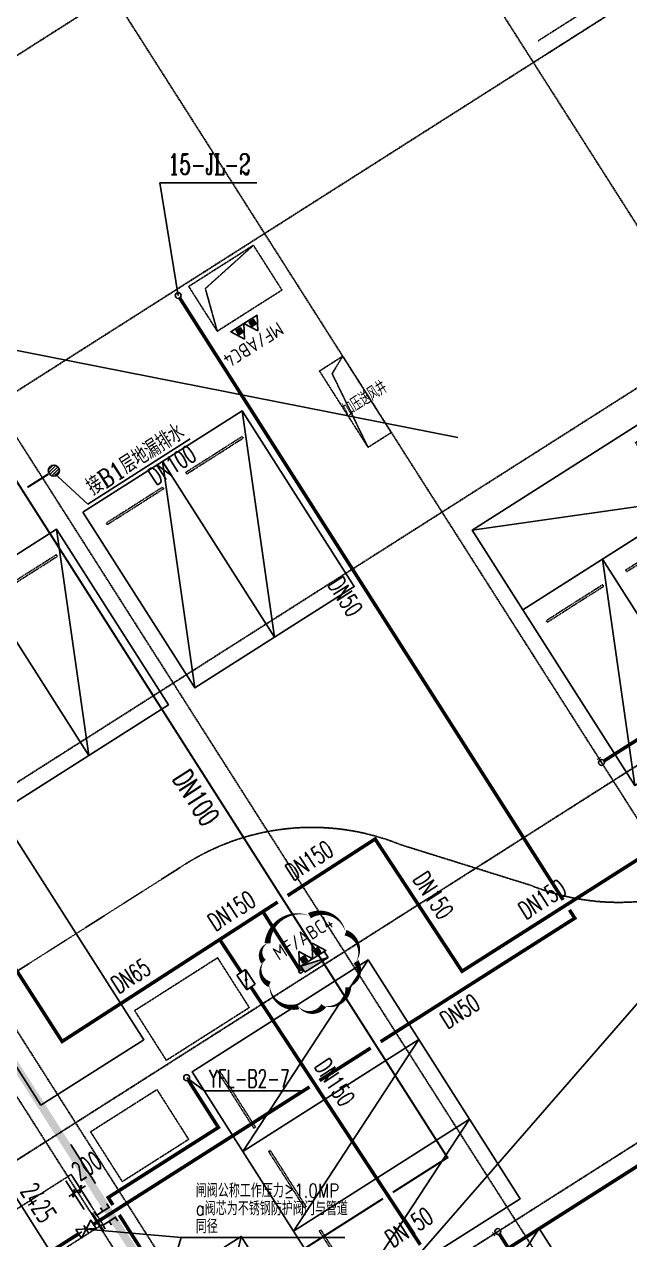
# Model space of a CAD drawing. Extents: x -1466470 to 922624, y -511729 to 590125.
# Drawn here: x -192372 to -176984, y 24484 to 55398 of the extents above; entities that cross this region are included whole.
import ezdxf

# ---------------------------------------------------------------- set-up
doc = ezdxf.new("R2010")
doc.units = 0
doc.header["$LTSCALE"] = 10
doc.header["$MEASUREMENT"] = 0
for name, pattern in [('104-1516 B2核心筒$0$DASH', [0.35, 0.25, -0.1]), ('104-1516 B2核心筒|CENTER', [2, 1.25, -0.25, 0.25, -0.25]), ('X-104 B2平面$0$DOTE', [2.42, 2, -0.2, 0.02, -0.2]), ('X-104 B2平面$1$DASH', [0.35, 0.25, -0.1])]:
    doc.linetypes.add(name, pattern=pattern)
for name, color, linetype in [('104-1516 B2核心筒$0$02-TEXT_房间', 7, 'Continuous'), ('104-1516 B2核心筒$0$A-E_电梯', 171, 'Continuous'), ('104-1516 B2核心筒$0$A-I_车位', 9, 'Continuous'), ('104-1516 B2核心筒$0$A-I_车位-流线', 127, '104-1516 B2核心筒|CENTER'), ('104-1516 B2核心筒$0$A-TECH_结构', 21, 'Continuous'), ('DIM_中水', 3, 'Continuous'), ('DIM_压力废', 3, 'Continuous'), ('EQUIP_地漏', 7, 'Continuous'), ('EQUIP_消火栓', 7, 'Continuous'), ('EQUIP_消防', 7, 'Continuous'), ('EQUIP_给水', 7, 'Continuous'), ('PIPE-中水', 122, 'TG_Z'), ('PIPE-压力废', 31, 'TG_YF'), ('PIPE-废水', 31, 'TG_F'), ('PIPE-消防', 1, 'Continuous'), ('PIPE-给水', 3, 'TG_J'), ('PIPE-通气', 3, 'TG_T'), ('TEXT_消防', 7, 'Continuous'), ('TEXT_给水', 7, 'Continuous'), ('TEXT_通气', 7, 'Continuous'), ('TWT_DIM', 3, 'Continuous'), ('TWT_LEAD', 3, 'Continuous'), ('VALVE_消防', 7, 'Continuous'), ('VALVE_给水', 7, 'Continuous'), ('VPIPE-中水中', 124, 'Continuous'), ('VPIPE-压力废', 31, 'Continuous'), ('VPIPE-消防', 1, 'Continuous'), ('VPIPE-给水', 3, 'Continuous'), ('X-104 B2平面$0$A-SUR_看线', 231, 'Continuous'), ('X-104 B2平面$0$A_AXIS-轴线', 9, 'X-104 B2平面$0$DOTE'), ('X-104 B2平面$0$VPIPE-消防', 1, 'Continuous'), ('X-104 B2平面$1$集水坑&', 7, 'Continuous')]:
    doc.layers.add(name, color=color, linetype=linetype)
for name, color, linetype, plot in [('DIM_MODI', 6, 'Continuous', False), ('X-104 B2平面$0$04-不打印_辅助线', 165, 'Continuous', False), ('X-104 B2平面$0$04-不打印_防火分区', 30, 'Continuous', False), ('X-104 B2平面$0$04-不打印_面积', 5, 'Continuous', False)]:
    doc.layers.add(name, color=color, linetype=linetype, plot=plot)
doc.layers.get('X-104 B2平面$0$A-SUR_看线').off()
doc.styles.add('104-1516 B2核心筒$0$_TCH_SPACE', font='ros.shx', dxfattribs={"width": 0.75, "height": 5, "bigfont": 'jd.shx'})
doc.styles.add('_TCH_DIM_T3', font='ROS1', dxfattribs={"width": 0.8, "bigfont": 'JD'})
doc.styles.add('_TWT_PIPEDN', font='SIMPLEX', dxfattribs={"width": 0.8, "height": 3.5, "bigfont": 'HZTXT'})
doc.styles.add('_TWT_SERIAL', font='COMPLEX', dxfattribs={"width": 0.8, "height": 3.5, "bigfont": 'HZTXT'})
doc.styles.get("Standard").update_dxf_attribs({"font": 'gbenor.shx', "bigfont": 'gbcbig.shx'})
doc.styles.add('TG_LINETYPE', font='romans2.shx', dxfattribs={"width": 0.8, "height": 3, "bigfont": 'hzdf2.shx'})
doc.linetypes.add('TG_F', pattern='A,2,-0.3,["F",TG_LINETYPE,S=0.1,R=0,X=-0.23,Y=-0.15],0', length=2.3)
doc.linetypes.add('TG_J', pattern='A,2,-0.3,["J",TG_LINETYPE,S=0.1,R=0,X=-0.23,Y=-0.15],0', length=2.3)
doc.linetypes.add('TG_T', pattern='A,2,-0.3,["T",TG_LINETYPE,S=0.1,R=0,X=-0.23,Y=-0.15],0', length=2.3)
doc.linetypes.add('TG_XH', pattern='A,5,-0.6,["XH",TG_LINETYPE,S=0.1,R=0,X=-0.52,Y=-0.15],0', length=5.6)
doc.linetypes.add('TG_YF', pattern='A,2,-0.6,["YF",TG_LINETYPE,S=0.1,R=0,X=-0.52,Y=-0.15],0', length=2.6)
doc.linetypes.add('TG_Z', pattern='A,2,-0.3,["Z",TG_LINETYPE,S=0.1,R=0,X=-0.23,Y=-0.15],0', length=2.3)
doc.dimstyles.new('_TWT_ARCH&&150', dxfattribs={"dimtxt": 525, "dimasz": 150, "dimexe": 375, "dimexo": 450, "dimgap": 150, "dimtad": 1, "dimdec": 0, "dimzin": 0, "dimdsep": 46, "dimtxsty": '_TCH_DIM_T3', "dimblk": 'ARCHTICK', "dimcen": 0.09, "dimclrt": 7, "dimazin": 2, "dimtfac": 1, "dimtdec": 0, "dimtix": 1, "dimtmove": 2, "dimatfit": 3, "dimfxl": 1, "dimtolj": 1, "dimtzin": 0, "dimarcsym": 0})

# ---------------------------------------------------------------- blocks, each defined once
blk = doc.blocks.new('A-电梯2623')
for p, q in [((-575, 1900), (-575, 2100)), ((-575, 2100), (625, 2100)), ((625, 1900), (-575, 1900)), ((625, 2100), (625, 1900)), ((-975, 200), (-975, 1700)), ((-975, 1700), (1025, 1700)), ((1025, 1700), (-975, 200)), ((1025, 200), (-975, 1700)), ((1025, 1700), (1025, 200)), ((1025, 200), (-975, 200))]:
    blk.add_line(p, q)
for points in [[(-1275, 0), (1325, 0), (1325, 2300), (-1275, 2300)], [(-625, 38), (-625, 59), (-18, 59), (-18, 38)], [(68, 38), (68, 59), (675, 59), (675, 38)]]:
    blk.add_lwpolyline(points, close=True)
blk = doc.blocks.new('104-1516 B2核心筒$0$ysrtr')
at = {"layer": '104-1516 B2核心筒$0$A-TECH_结构'}
for p, q in [((0, -3200), (-2300, -3200)), ((0, -3400), (-2300, -3400))]:
    blk.add_line(p, q, dxfattribs=at)
for points in [[(-8100, -6000), (-6800, -6000), (-6800, -5400), (-8100, -5400)], [(-6700, -6000), (-5400, -6000), (-5400, -5400), (-6700, -5400)]]:
    blk.add_lwpolyline(points, close=True, dxfattribs=at)
at = {"layer": '104-1516 B2核心筒$0$A-E_电梯', "rotation": 270}
for p in [(-2300, -1875), (-2300, -4675)]:
    blk.add_blockref('A-电梯2623', p, dxfattribs=at)
blk = doc.blocks.new('104-1516 B2核心筒$0$jgfd')
blk.add_lwpolyline([(5300, -1200), (0, -1200), (0, 1200), (5300, 1200), (5300, -1200), (0, 1200)])
at = {"linetype": '104-1516 B2核心筒$0$DASH', "ltscale": 0.001}
blk.add_lwpolyline([(550, -850), (550, 850), (600, 850), (600, -850)], close=True, dxfattribs=at)
blk = doc.blocks.new('104-1516 B2核心筒$0$fdsgfh')
at = {"layer": '104-1516 B2核心筒$0$A-TECH_结构', "linetype": '104-1516 B2核心筒$0$DASH'}
for p, q in [((25100, 17300), (27400, 17300)), ((25100, 16900), (27400, 16900))]:
    blk.add_line(p, q, dxfattribs=at)
blk = doc.blocks.new('104-1516 B2核心筒')
at = {"layer": '104-1516 B2核心筒$0$A-I_车位-流线', "linetype": '104-1516 B2核心筒|CENTER', "extrusion": (0, 0, -1)}
blk.add_line((23007, 28350), (16949, 28350), dxfattribs=at)
at = {"layer": '104-1516 B2核心筒$0$A-I_车位-流线', "linetype": '104-1516 B2核心筒|CENTER'}
blk.add_lwpolyline([(30090, 23200), (27874, 25824)], dxfattribs=at)
at = {"layer": '104-1516 B2核心筒$0$A-I_车位-流线', "linetype": '104-1516 B2核心筒|CENTER', "extrusion": (0, 0, -1)}
blk.add_arc((-22982, 22350), 6000, 90, 144.6159, dxfattribs=at)
at = {"layer": '104-1516 B2核心筒$0$A-I_车位-流线', "linetype": '104-1516 B2核心筒|CENTER'}
blk.add_arc((34982, 26675), 6000, 215.3841, 270, dxfattribs=at)
at = {"layer": '104-1516 B2核心筒$0$A-TECH_结构'}
blk.add_line((16700, 23900), (16700, 22726), dxfattribs=at)
at = {"layer": '104-1516 B2核心筒$0$A-TECH_结构', "linetype": '104-1516 B2核心筒$0$DASH'}
blk.add_lwpolyline([(30951, 40700), (32901, 40700), (32901, 39350), (30951, 39350)], close=True, dxfattribs=at)
for points in [[(30951, 39350), (31279, 40428), (32901, 40700)], [(32599, 34800), (32835, 36870), (33299, 37100)], [(33300, 37100), (32600, 37100), (32600, 34800), (33300, 34800), (33300, 37100)]]:
    blk.add_lwpolyline(points, dxfattribs=at)
at = {"layer": '104-1516 B2核心筒$0$A-I_车位'}
for p, rotation in [((21200, 37300), 269.9999976130331), ((23600, 37300), 269.9999976130331), ((26800, 37300), 269.9999976130331), ((29200, 37300), 269.9999976130331), ((39000, 30400), 179.9999466323406), ((34900, 29200), 269.9999976130331), ((37300, 29200), 269.9999976130331)]:
    blk.add_blockref('104-1516 B2核心筒$0$jgfd', p, dxfattribs=dict(at, rotation=rotation))
at = {"layer": '104-1516 B2核心筒$0$A-I_车位', "xscale": -1, "rotation": 179.9999976130331}
for p in [(20299, 22600), (20299, 20200), (20299, 17800), (20299, 14500)]:
    blk.add_blockref('104-1516 B2核心筒$0$jgfd', p, dxfattribs=at)
at = {"layer": '104-1516 B2核心筒$0$A-TECH_结构'}
for name, p in [('104-1516 B2核心筒$0$fdsgfh', (16700, 23900)), ('104-1516 B2核心筒$0$ysrtr', (49500, 40800))]:
    blk.add_blockref(name, p, dxfattribs=at)
at = {"layer": '104-1516 B2核心筒$0$02-TEXT_房间', "style": '104-1516 B2核心筒$0$_TCH_SPACE', "width": 0.75}
blk.add_text('加压送风井', height=347.3, rotation=360, dxfattribs=at).set_placement((32581, 35727))
blk = doc.blocks.new('104 轴线')
for p, q in [((-158456, -48930), (-73109, 5398)), ((-153945, -56016), (-61764, 2663)), ((-149616, -62863), (-57436, -4184)), ((-149595, -62849), (-57415, -4171)), ((-162322, -42856), (-107174, -7751)), ((-128875, -9791), (-92549, -66856)), ((-145267, -69696), (-53086, -11017)), ((-145246, -69682), (-53065, -11004)), ((-135708, -14141), (-99382, -71206)), ((-142541, -18490), (-106215, -75556)), ((-149374, -22840), (-113048, -79905)), ((-150133, -23323), (-113808, -80389))]:
    blk.add_line(p, q)
blk = doc.blocks.new('X-104 B2平面$0$A$C46881555')
at = {"layer": 'X-104 B2平面$0$VPIPE-消防', "linetype": 'Continuous'}
blk.add_circle((18153, 37399), 50, dxfattribs=at)
blk = doc.blocks.new('X-104 B2平面')
at = {"layer": 'X-104 B2平面$0$04-不打印_辅助线'}
blk.add_lwpolyline([(-1918, 33926), (-5355, 39325), (-2740, 40990), (697, 35591)], close=True, dxfattribs=at)
at = {"layer": 'X-104 B2平面$0$04-不打印_防火分区', "linetype": 'X-104 B2平面$1$DASH', "const_width": 200}
blk.add_lwpolyline([(-12701, 50865), (11802, 12373), (11211, 11997), (20932, -3274)], dxfattribs=at)
at = {"layer": 'X-104 B2平面$0$04-不打印_面积', "color": 250}
blk.add_line((8676, 50910), (-75406, 67495), dxfattribs=at)
blk.add_lwpolyline([(31154, 57113), (-56424, -43588), (-73751, -43588)], dxfattribs=at)
at = {"layer": 'X-104 B2平面$1$集水坑&', "linetype": 'Continuous'}
blk.add_line((2864, 29206), (3171, 30587), dxfattribs=at)
at = {"layer": 'X-104 B2平面$1$集水坑&', "linetype": 'X-104 B2平面$1$DASH'}
for points in [[(463, 36331), (1268, 35066), (3377, 36408), (2572, 37674)], [(-657, 33248), (149, 31982), (1836, 33056), (1031, 34322)], [(-3260, 30820), (-2455, 29555), (-346, 30897), (-1151, 32163)]]:
    blk.add_lwpolyline(points, close=True, dxfattribs=at)
at = {"layer": 'X-104 B2平面$1$集水坑&', "linetype": 'Continuous'}
blk.add_lwpolyline([(1062, 29245), (3171, 30587), (5319, 27213), (3210, 25870)], dxfattribs=at)
at = {"rotation": 32.47920826362237}
blk.add_blockref('104-1516 B2核心筒', (-2417, 3796), dxfattribs=at)
at = {"layer": 'X-104 B2平面$0$A-SUR_看线'}
blk.add_blockref('X-104 B2平面$0$A$C46881555', (-13472, -65), dxfattribs=at)
at = {"layer": 'X-104 B2平面$0$A_AXIS-轴线', "rotation": 7.045863037328646e-07}
blk.add_blockref('104 轴线', (130274, 84690), dxfattribs=at)
blk = doc.blocks.new('$TWTSYS$00000546')
h = blk.add_hatch()
h.set_pattern_fill('ANSI31', color=256, scale=200, style=0)
h.set_pattern_definition([(45, (-38543.802, -6670.83), (-17.67767, 17.67767), [])])
h.paths.add_polyline_path([(-65, 174), (65, 174), (65, 44), (-65, 44)])
for points in [[(0, 344), (-198, 0), (198, 0)], [(-65, 174), (65, 174), (65, 44), (-65, 44)]]:
    blk.add_lwpolyline(points, close=True)
blk = doc.blocks.new('$TwtSys$00000434')
for p, q in [((-0.5, 0.5), (-0.5, -0.5)), ((-0.5, -0.5), (0.5, 0.5)), ((0.5, 0.5), (-0.5, 0.5)), ((0.5, -0.5), (0.5, 0.5)), ((-0.5, -0.5), (0.5, -0.5))]:
    blk.add_line(p, q)
blk.add_solid([(0.5, -0.5), (0.5, 0.5), (-0.5, -0.5)])
blk = doc.blocks.new('$TwtSys$00000320')
at = {"const_width": 20}
for points in [[(0, 0), (0, -121)], [(-37, -83), (37, -83)]]:
    blk.add_lwpolyline(points, dxfattribs=at)
blk = doc.blocks.new('$VALVE$00000549')
at = {"const_width": 30}
for points in [[(-290, -176), (-290, 176)], [(40, 101), (-210, 101), (-210, 176)], [(40, 101), (40, 176)], [(40, 101), (290, 101), (290, 176)], [(-210, -174), (-210, -99), (40, -99)], [(40, -174), (40, -99)], [(290, -174), (290, -99), (40, -99)]]:
    blk.add_lwpolyline(points, dxfattribs=at)
blk = doc.blocks.new('$VALVE$00000296')
for points in [[(-125, 72), (-125, -72), (125, 72), (125, -72), (-125, 72)], [(0, 60), (0, -64)]]:
    blk.add_lwpolyline(points)
for p in [(-125, 0), (125, 0)]:
    blk.add_point(p)
blk = doc.blocks.new('_ArchTick')
at = {"color": 0, "linetype": 'ByBlock', "const_width": 0.4}
blk.add_lwpolyline([(-0.5, -0.5), (0.5, 0.5)], dxfattribs=at)
blk = doc.blocks.new('*D96')
at = {"layer": 'Defpoints', "color": 0, "transparency": 16777216}
for p in [(-191829, 26975), (-190527, 24929), (-191708, 24177)]:
    blk.add_point(p, dxfattribs=at)
at = {"layer": 'TWT_DIM', "color": 0, "lineweight": -2, "transparency": 16777216}
for p, q in [((-192209, 26733), (-193327, 26021)), ((-193010, 26223), (-191708, 24177)), ((-190907, 24688), (-192025, 23976))]:
    blk.add_line(p, q, dxfattribs=at)
at = {"layer": 'TWT_DIM', "color": 0, "lineweight": -2, "transparency": 16777216, "xscale": 150, "yscale": 150, "zscale": 150}
for p, rotation in [((-193010, 26223), 122.4792280941223), ((-191708, 24177), 302.4792280941223)]:
    blk.add_blockref('_ArchTick', p, dxfattribs=dict(at, rotation=rotation))
at = {"layer": 'TWT_DIM', "color": 7, "transparency": 16777216, "insert": (-192011, 25422), "char_height": 525, "attachment_point": 5, "rotation": 302.4792, "style": '_TCH_DIM_T3'}
blk.add_mtext('\\A1;2425', dxfattribs=at)
blk = doc.blocks.new('*D97')
at = {"layer": 'Defpoints', "color": 0, "transparency": 16777216}
for p in [(-190527, 24929), (-188702, 22061), (-189883, 21309)]:
    blk.add_point(p, dxfattribs=at)
at = {"layer": 'TWT_DIM', "color": 0, "lineweight": -2, "transparency": 16777216}
for p, q in [((-190907, 24688), (-192025, 23976)), ((-191708, 24177), (-189883, 21309)), ((-189081, 21819), (-190199, 21108))]:
    blk.add_line(p, q, dxfattribs=at)
at = {"layer": 'TWT_DIM', "color": 0, "lineweight": -2, "transparency": 16777216, "xscale": 150, "yscale": 150, "zscale": 150}
for p, rotation in [((-191708, 24177), 122.4792280941224), ((-189883, 21309), 302.4792280941224)]:
    blk.add_blockref('_ArchTick', p, dxfattribs=dict(at, rotation=rotation))
at = {"layer": 'TWT_DIM', "color": 7, "transparency": 16777216, "insert": (-190448, 22965), "char_height": 525, "attachment_point": 5, "rotation": 302.4792, "style": '_TCH_DIM_T3'}
blk.add_mtext('\\A1;3400', dxfattribs=at)
blk = doc.blocks.new('$VALVE$00000316')
for p, q in [((-125, 72), (125, -72)), ((-125, 72), (-125, -72)), ((-125, 72), (125, 72)), ((125, 72), (125, -72)), ((-125, -72), (125, -72))]:
    blk.add_line(p, q)
at = {"const_width": 21.1}
blk.add_lwpolyline([(-11, 0, 1), (11, 0, 1)], format="xyb", close=True, dxfattribs=at)
for p in [(-125, 0), (125, 0)]:
    blk.add_point(p)
at = {"color": 7, "flags": 9}
for tag in ['XSIZE', 'YSIZE']:
    blk.add_attdef(tag, (0, 0), '', height=0.5, dxfattribs=at)
blk = doc.blocks.new('*D150')
at = {"layer": 'Defpoints', "color": 0, "transparency": 16777216}
for p in [(-190945, 25771), (-190612, 24875), (-190443, 24983)]:
    blk.add_point(p, dxfattribs=at)
at = {"layer": 'TWT_DIM', "color": 0, "lineweight": -2, "transparency": 16777216}
for p, q in [((-190853, 25255), (-191315, 25980)), ((-190685, 25362), (-191146, 26088)), ((-191114, 25664), (-191240, 25583)), ((-191114, 25664), (-190945, 25771)), ((-190945, 25771), (-190818, 25852))]:
    blk.add_line(p, q, dxfattribs=at)
at = {"layer": 'TWT_DIM', "color": 0, "lineweight": -2, "transparency": 16777216, "xscale": 150, "yscale": 150, "zscale": 150}
for p, rotation in [((-191114, 25664), 32.47920826364415), ((-190945, 25771), 212.4792082636442)]:
    blk.add_blockref('_ArchTick', p, dxfattribs=dict(at, rotation=rotation))
at = {"layer": 'TWT_DIM', "color": 7, "transparency": 16777216, "insert": (-190785, 26362), "char_height": 525, "attachment_point": 5, "rotation": 32.4792, "style": '_TCH_DIM_T3'}
blk.add_mtext('\\A1;200', dxfattribs=at)
blk = doc.blocks.new('$TwtSys$00000141')
for p, q in [((-94, 8), (-10, 92)), ((-94, 8), (-10, 92)), ((-87, -35), (35, 87)), ((-87, -35), (35, 87)), ((-66, -66), (66, 66)), ((-66, -66), (66, 66)), ((-32, -87), (88, 33)), ((-32, -87), (88, 33)), ((11, -92), (92, -11)), ((11, -92), (92, -11))]:
    blk.add_line(p, q)
blk.add_circle((0, 0), 94)
blk.add_circle((0, 0), 94)

msp = doc.modelspace()

# ---------------------------------------------------------------- hatches: boundary and pattern name
at = {"layer": 'PIPE-压力废', "linetype": 'Continuous'}
for points in [[(-187438.6, 27339.6), (-187400.6, 27363.7), (-187376.4, 27325.8)], [(-187438.6, 27339.6), (-187414.4, 27301.6), (-187376.4, 27325.8)], [(-190239.3, 25556.7), (-190263.5, 25594.7), (-190301.4, 25570.5)], [(-190239.3, 25556.7), (-190277.3, 25532.5), (-190301.4, 25570.5)]]:
    msp.add_hatch(color=256, dxfattribs=at).paths.add_polyline_path(points)
at = {"layer": 'PIPE-消防', "linetype": 'TG_XH'}
for points in [[(-183454.5, 34675.6), (-183478.9, 34713.4), (-183441.4, 34737.7)], [(-183454.5, 34675.6), (-183416.9, 34700.3), (-183441.4, 34737.7)], [(-181245.2, 31312), (-181282.8, 31287.3), (-181258.5, 31250.2)], [(-181245.2, 31312), (-181221.1, 31274), (-181258.5, 31250.2)], [(-191410.3, 29525.9), (-191448.1, 29501.6), (-191423.7, 29463.6)], [(-191410.3, 29525.9), (-191385.8, 29488.1), (-191423.7, 29463.6)]]:
    msp.add_hatch(color=256, dxfattribs=at).paths.add_polyline_path(points)
at = {"layer": 'PIPE-给水'}
for points in [[(-178379.7, 32661.9), (-178341.7, 32686), (-178317.6, 32648.1)], [(-178379.7, 32661.9), (-178355.5, 32623.9), (-178317.6, 32648.1)]]:
    msp.add_hatch(color=256, dxfattribs=at).paths.add_polyline_path(points)
at = {"layer": 'PIPE-通气'}
for points in [[(-181615.5, 26571.7), (-181593.3, 26585.8), (-181579.2, 26563.6)], [(-181615.5, 26571.7), (-181601.4, 26549.6), (-181579.2, 26563.6)]]:
    msp.add_hatch(color=256, dxfattribs=at).paths.add_polyline_path(points)

# ---------------------------------------------------------------- linework, layer by layer
at = {"layer": 'DIM_MODI'}
msp.add_lwpolyline([(-183943.1, 31553.1, 0, 150, 0.5), (-184205.6, 32292.5, 0, 150, 0.5), (-185123.8, 32725.7, 0, 150, 0.5), (-186190, 32023.4, 0, 150, 0.5), (-186288.4, 31553.1, 0, 150, 0.5), (-186138.3, 30978.9, 0, 150, 0.5), (-185404.8, 30416.6, 0, 150, 0.5), (-184763.3, 30434.7, 0, 150, 0.5), (-184137, 30907.2, 0, 150, 0.5)], format="xyseb", close=True, dxfattribs=at)
at = {"layer": 'DIM_中水', "color": 2, "linetype": 'ByBlock'}
for p, q in [((-188461.6, 48499.9), (-188926.2, 51367.3)), ((-188926.2, 51367.3), (-186464.3, 51367.3)), ((-188461.6, 48499.9), (-188926.1, 51367.2)), ((-188926.1, 51367.2), (-186464.2, 51367.2))]:
    msp.add_line(p, q, dxfattribs=at)
at = {"layer": 'DIM_压力废'}
for p, q in [((-188244, 28604.9), (-187792.9, 28267.4)), ((-187792.9, 28267.4), (-185297, 28267.4))]:
    msp.add_line(p, q, dxfattribs=at)
at = {"layer": 'PIPE-中水', "ltscale": 1.5, "const_width": 90}
for points in [[(-177636.2, 36661.4), (-170929.7, 40930.5)], [(-180066.1, 24268.1), (-166016.1, 33211.7)], [(-180066.1, 24268.1), (-180294.3, 24626.6)]]:
    msp.add_lwpolyline(points, dxfattribs=at)
at = {"layer": 'PIPE-压力废', "linetype": 'Continuous', "ltscale": 1.5, "const_width": 90}
for points in [[(-187438.6, 27339.6), (-188203.8, 28541.7)], [(-187438.6, 27339.6), (-190239.3, 25556.7)], [(-190118.6, 25367.1), (-190239.3, 25556.7)], [(-188292.9, 22499), (-189957.5, 25114.1)]]:
    msp.add_lwpolyline(points, dxfattribs=at)
at = {"layer": 'PIPE-废水', "linetype": 'TG_F', "ltscale": 1.5, "const_width": 52.5}
msp.add_lwpolyline([(-192290.8, 43621.3), (-191762.5, 43956.6)], dxfattribs=at)
at = {"layer": 'PIPE-消防', "linetype": 'TG_XH', "ltscale": 1.5, "const_width": 90}
for points in [[(-195047.5, 35191.5), (-191410.3, 29525.9)], [(-185679.5, 33235.4), (-183454.5, 34675.6)], [(-183454.5, 34675.6), (-181245.2, 31312)], [(-176675.8, 34220.6), (-181245.2, 31312)], [(-186307.3, 32829), (-185931.3, 33072.3)], [(-187404.8, 32118.6), (-186307.3, 32829)], [(-185349.4, 31314.4), (-186307.3, 32829)], [(-191410.3, 29525.9), (-187404.8, 32118.6)], [(-187404.8, 32118.6), (-186857.5, 31285.3)], [(-186610.8, 30909.7), (-182305.1, 24354.2)]]:
    msp.add_lwpolyline(points, dxfattribs=at)
at = {"layer": 'PIPE-给水', "ltscale": 1.65, "const_width": 90}
for points in [[(-188421.3, 48436.6), (-178675.1, 33125.8)], [(-178514, 32872.8), (-178379.7, 32661.9)], [(-183314.7, 29520.4), (-178379.7, 32661.9)], [(-184869, 28531), (-183567.8, 29359.3)], [(-190611.7, 24875.5), (-185122.1, 28369.9)], [(-194652.2, 22303.4), (-190991.3, 24633.8)]]:
    msp.add_lwpolyline(points, dxfattribs=at)
at = {"layer": 'PIPE-通气', "ltscale": 1.5, "const_width": 52.5}
for points in [[(-193496.3, 45235.8), (-181615.5, 26571.7)], [(-183002.3, 25688.9), (-181615.5, 26571.7)], [(-188786, 22007.3), (-183255.4, 25527.8)]]:
    msp.add_lwpolyline(points, dxfattribs=at)
at = {"layer": 'TWT_LEAD'}
for p, q in [((-190760, 43192.9), (-188156.9, 44851.3)), ((-191621.7, 43991.3), (-190760, 43192.9)), ((-190799.9, 24752.1), (-188385.4, 24543.8)), ((-189225.5, 21727.4), (-188385.4, 24543.8)), ((-188385.4, 24543.8), (-184227.3, 24543.8))]:
    msp.add_line(p, q, dxfattribs=at)
at = {"layer": 'VPIPE-中水中', "linetype": 'Continuous'}
for centre in [(-177699.4, 36621.2), (-180334.6, 24689.9)]:
    msp.add_circle(centre, 75, dxfattribs=at)
at = {"layer": 'VPIPE-压力废', "linetype": 'Continuous'}
msp.add_circle((-188244, 28604.9), 75, dxfattribs=at)
at = {"layer": 'VPIPE-消防', "linetype": 'Continuous'}
msp.add_circle((-185349.4, 31314.4), 50, dxfattribs=at)
at = {"layer": 'VPIPE-给水', "linetype": 'Continuous'}
for centre in [(-188461.6, 48499.9), (-188461.5, 48499.9)]:
    msp.add_circle(centre, 75, dxfattribs=at)

# ---------------------------------------------------------------- block references
msp.add_blockref('X-104 B2平面', (-190030.1, -6020))
at = {"layer": 'EQUIP_地漏', "linetype": 'ByBlock', "xscale": 1.5, "yscale": 1.5, "zscale": 1.5}
msp.add_blockref('$TwtSys$00000141', (-191621.2, 44046.3), dxfattribs=at)
at = {"layer": 'EQUIP_消火栓', "xscale": 700, "yscale": -180, "zscale": 700, "rotation": 212.2229229800861}
msp.add_blockref('$TwtSys$00000434', (-184994.7, 31550.6), dxfattribs=at)
at = {"layer": 'EQUIP_消防'}
for p, rotation in [((-186622.3, 47894.1), 212.2229229800861), ((-186957.9, 47682.5), 212.2229229800861), ((-185210.5, 31520.9), 32.22292298008606), ((-184874.9, 31732.5), 32.22292298008606)]:
    msp.add_blockref('$TWTSYS$00000546', p, dxfattribs=dict(at, rotation=rotation))
at = {"layer": 'EQUIP_给水', "linetype": 'ByBlock', "xscale": 1.5, "zscale": 1.5}
for p, yscale, rotation in [((-177699.4, 36621.2), -1.5, 32.47917924661097), ((-180334.6, 24689.9), 1.5, 302.4792388407196)]:
    msp.add_blockref('$TwtSys$00000320', p, dxfattribs=dict(at, yscale=yscale, rotation=rotation))
at = {"layer": 'VALVE_消防', "xscale": -1.8, "yscale": -1.8, "zscale": 1.8, "rotation": 303.2971067172193}
msp.add_blockref('$VALVE$00000316', (-186734.1, 31097.5), dxfattribs=at)
at = {"layer": 'VALVE_给水', "rotation": 32.47920826364636}
for name, p, xscale, yscale, zscale in [('$VALVE$00000549', (-190321, 25060.5), 0.75, 1.5, 0.75), ('$VALVE$00000296', (-190801.5, 24754.6), 1.8, 1.8, 1.8)]:
    msp.add_blockref(name, p, dxfattribs=dict(at, xscale=xscale, yscale=yscale, zscale=zscale))

# ---------------------------------------------------------------- texts
at = {"layer": 'DIM_中水', "color": 7, "linetype": 'ByBlock', "style": '_TWT_SERIAL', "width": 0.64}
for p in [(-188713.3, 51577.3), (-188713.2, 51577.2)]:
    msp.add_text('15-JL-2', height=525, dxfattribs=at).set_placement(p)
at = {"layer": 'DIM_压力废', "color": 7, "style": '_TWT_SERIAL', "width": 0.64}
msp.add_text('YFL-B2-7', height=450, dxfattribs=at).set_placement((-187677.3, 28357.4))
at = {"layer": 'TEXT_消防'}
for rotation, p in [(212.22292, (-185928.7, 47843.8)), (32.22292, (-185904.1, 31571.2))]:
    msp.add_text('MF/ABC4', height=350, rotation=rotation, dxfattribs=at).set_placement(p)
at = {"layer": 'TEXT_消防', "linetype": 'TG_XH', "style": '_TWT_PIPEDN', "width": 0.64}
for s, rotation, p in [('DN150', 32.91454, (-185538.5, 33594.6)), ('DN150', 303.29711, (-182511.9, 33650.3)), ('DN150', 32.47906, (-179619.3, 32613.7)), ('DN150', 32.91454, (-187513.7, 32316.1)), ('DN65', 32.91454, (-189973, 30724.2)), ('DN150', 303.29711, (-185017, 28893)), ('DN150', 32.47792, (-183007.3, 24271.5))]:
    msp.add_text(s, height=450, rotation=rotation, dxfattribs=at).set_placement(p)
at = {"layer": 'TEXT_给水', "style": '_TWT_PIPEDN', "width": 0.64}
for rotation, p in [(302.47921, (-184675.8, 41151.3)), (32.47921, (-181611.8, 29829.8))]:
    msp.add_text('DN50', height=450, rotation=rotation, dxfattribs=at).set_placement(p)
at = {"layer": 'TEXT_通气', "style": '_TWT_PIPEDN', "width": 0.64}
msp.add_text('DN100', height=525, rotation=302.47921, dxfattribs=at).set_placement((-188625.1, 36208.1))
at = {"layer": 'TWT_LEAD', "color": 7, "style": '_TWT_SERIAL'}
for s, width, p in [('接B1层地漏排水', 0.8, (-190616.3, 43391.1)), ('DN100', 0.64, (-189029.9, 43654.8))]:
    msp.add_text(s, height=450, rotation=32.5, dxfattribs=dict(at, width=width)).set_placement(p)
at = {"layer": 'TWT_LEAD', "color": 7, "style": '_TWT_SERIAL', "width": 0.8}
for s, p in [('闸阀公称工作压力≥1.0MP', (-188013.9, 25558.8)), ('a阀芯为不锈钢防护阀门与管道', (-188013.9, 25103.8)), ('同径', (-188013.9, 24648.8))]:
    msp.add_text(s, height=350, dxfattribs=at).set_placement(p)

# ---------------------------------------------------------------- dimensions: what is measured, and where the dimension line sits
at = {"layer": 'TWT_DIM'}
for p1, p2, text, picture, middle in [((-191829.4, 26974.6), (-190527.4, 24929.2), '2425', '*D96', (-192011.4, 25421.6)), ((-190527.4, 24929.2), (-188701.6, 22061), '3400', '*D97', (-190447.5, 22964.8))]:
    dim = msp.add_aligned_dim(p1=p1, p2=p2, distance=-1400, text=text, dimstyle='_TWT_ARCH&&150', dxfattribs=at)
    dim.commit()
    dim.dimension.update_dxf_attribs({"geometry": picture, "text_midpoint": middle})
dim = msp.add_linear_dim(base=(-190944.8, 25771.2), p1=(-190611.7, 24875.5), p2=(-190443, 24982.8), angle=32.47921, text='200', dimstyle='_TWT_ARCH&&150', dxfattribs=at)
dim.commit()
dim.dimension.update_dxf_attribs({"geometry": '*D150', "text_midpoint": (-190784.7, 26362.1), "dimtype": 161})

doc.saveas('drawing.dxf')
